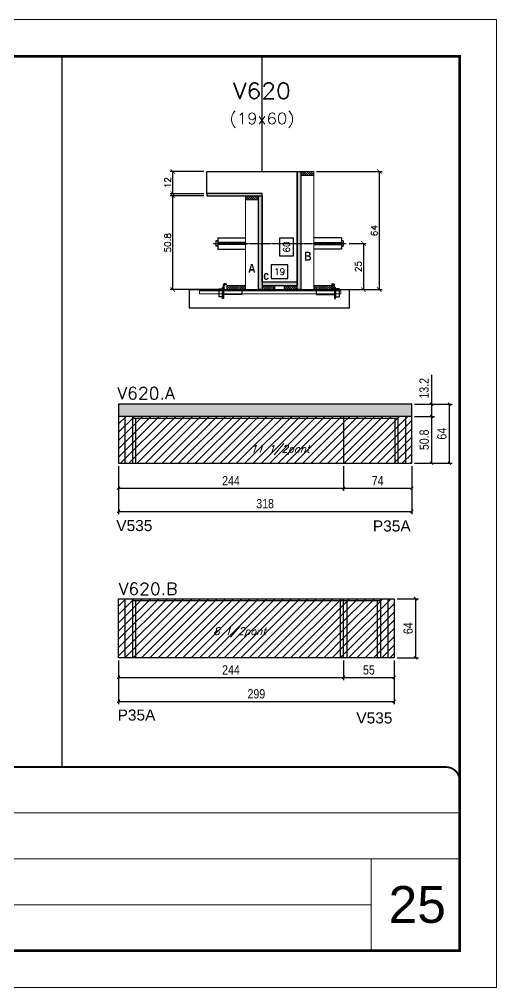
# Model space of a CAD drawing. Extents: x -20960 to -5926, y -2106 to 21915.
# Drawn here: x -11239 to -10722, y 13974 to 15024 of the extents above; entities that cross this region are included whole.
import ezdxf
from ezdxf.enums import TextEntityAlignment as Align

# ---------------------------------------------------------------- set-up
doc = ezdxf.new("R2010")
doc.units = 0
for name, pattern in [('CONTINUO', [0]), ('DASHED', [0.75, 0.5, -0.25]), ('HIDDEN', [0.375, 0.25, -0.125])]:
    doc.linetypes.add(name, pattern=pattern)
for name, color, linetype in [('5', 5, 'Continuous'), ('barrote', 251, 'Continuous'), ('COTA', 241, 'Continuous'), ('Cota Seção (2x)', 4, 'Continuous'), ('detalhes', 4, 'Continuous'), ('Painéis', 200, 'Continuous'), ('presilha', 1, 'Continuous'), ('Reaproveitamento', 251, 'Continuous'), ('SARR_2.2x7', 40, 'Continuous'), ('SARR_3.5x7', 81, 'Continuous'), ('TENSOR', 3, 'Continuous'), ('texto', 7, 'Continuous'), ('Texto de Titulo', 7, 'Continuous'), ('Texto Qtd Sarr', 242, 'Continuous')]:
    doc.layers.add(name, color=color, linetype=linetype)
for name, color, linetype, lineweight in [('CARIMBO', 255, 'Continuous', 9), ('CONCRETO', 251, 'Continuous', 25), ('Folhas', 255, 'Continuous', 9), ('Hachura', 251, 'Continuous', 9), ('Madeira', 126, 'Continuous', 18), ('SARRAFO DE PRESSAO', 251, 'DASHED', 9), ('SCO-___-LAJ', 2, 'Continuous', 0), ('Texto Seção', 7, 'Continuous', 15)]:
    doc.layers.add(name, color=color, linetype=linetype, lineweight=lineweight)
doc.styles.add('ARIAL', font='arial.ttf')
doc.styles.add('COTA TECNICA', font='techl___.ttf', dxfattribs={"height": 10})
doc.styles.add('REGUA-120', font='ROMANS.shx', dxfattribs={"height": 15})
doc.styles.add('Romans', font='romans.shx')
doc.styles.get("Standard").update_dxf_attribs({"font": 'arial.ttf'})
doc.styles.add('TECNICA', font='techb___.ttf', dxfattribs={"height": 10})
doc.dimstyles.new('Cota Seção (2x)', dxfattribs={"dimtxt": 7, "dimasz": 5, "dimexe": 3, "dimexo": 3, "dimgap": 2, "dimtad": 3, "dimdec": 1, "dimlfac": 0.5, "dimzin": 12, "dimdsep": 46, "dimtxsty": 'Romans', "dimblk": 'ARCHTICK', "dimcen": 0, "dimclrd": 4, "dimclre": 4, "dimclrt": 1, "dimadec": 1, "dimazin": 3, "dimtfac": 1, "dimtdec": 1, "dimtmove": 0, "dimatfit": 3, "dimldrblk": 'OBLIQUE', "dimfxl": 1, "dimtolj": 1, "dimtzin": 12, "dimarcsym": 0})
doc.dimstyles.new('Cota Seção interna', dxfattribs={"dimtxt": 7, "dimasz": 6, "dimexe": 0.18, "dimexo": 2, "dimgap": -4, "dimtad": 3, "dimdec": 1, "dimlfac": 0.5, "dimzin": 12, "dimdsep": 46, "dimtxsty": 'Romans', "dimblk": 'ARCHTICK', "dimcen": 0.09, "dimse1": 1, "dimse2": 1, "dimsd1": 1, "dimsd2": 1, "dimclrd": 180, "dimclre": 5, "dimclrt": 1, "dimadec": 0, "dimazin": 3, "dimtfac": 1, "dimtdec": 1, "dimtofl": 0, "dimtmove": 0, "dimatfit": 3, "dimldrblk": 'ARCHTICK', "dimfxl": 1, "dimtolj": 1, "dimtzin": 0, "dimarcsym": 0})
doc.dimstyles.new('PAINEL', dxfattribs={"dimtxt": 10, "dimasz": 3, "dimexe": 3, "dimexo": 3, "dimgap": 3, "dimtad": 1, "dimdec": 1, "dimzin": 12, "dimdsep": 46, "dimtxsty": 'COTA TECNICA', "dimblk1": 'OBLIQUE', "dimblk2": 'OBLIQUE', "dimsah": 1, "dimcen": 0.9, "dimclrd": 4, "dimclre": 4, "dimclrt": 240, "dimadec": 1, "dimazin": 3, "dimtfac": 1, "dimtdec": 1, "dimtmove": 0, "dimatfit": 3, "dimfxl": 1, "dimtolj": 1, "dimtzin": 12, "dimarcsym": 0})
pattern_1 = [(45, (-151557.2794, -10273.235), (-4.49012806, 4.49012806), [])]

# ---------------------------------------------------------------- blocks, each defined once
blk = doc.blocks.new('9999999999')
at = {"color": 30, "linetype": 'CONTINUO'}
for p, q in [((98564.6, 34379.6), (99584, 34379.6)), ((98564.6, 34329.8), (99488, 34329.8)), ((99584, 34329.8), (99488, 34329.8)), ((99488, 34329.8), (99488, 34230.2)), ((98564.6, 34280), (99488, 34280))]:
    blk.add_line(p, q, dxfattribs=at)
at = {"color": 30, "linetype": 'CONTINUO', "const_width": 2}
blk.add_lwpolyline([(99584, 34230.2), (99584, 34414.4, 0.414214), (99569, 34429.4), (98229, 34429.4, 0.414214), (98214, 34414.4), (98214, 34245.2, 0.414214), (98229, 34230.2), (99584, 34230.2)], format="xyb", dxfattribs=at)
at = {"layer": 'Folhas'}
blk.add_lwpolyline([(98139, 34190.2), (99624, 34190.2), (99624, 35240.2), (98139, 35240.2)], close=True, dxfattribs=at)
at = {"layer": 'Folhas', "color": 30, "const_width": 3}
blk.add_lwpolyline([(98214, 34230.2), (99584, 34230.2), (99584, 35200.2), (98214, 35200.2)], close=True, dxfattribs=at)
blk = doc.blocks.new('_Oblique')
at = {"color": 0, "linetype": 'ByBlock', "lineweight": -2}
blk.add_line((-0.5, -0.5), (0.5, 0.5), dxfattribs=at)
blk = doc.blocks.new('*D792')
at = {"layer": 'COTA', "color": 4, "linetype": 'ByBlock', "lineweight": -2, "transparency": 16777216}
for p, q in [((-11132, 14539.6), (-11132, 14487.4)), ((-10814, 14539.6), (-10814, 14487.4)), ((-11132, 14490.4), (-10814, 14490.4))]:
    blk.add_line(p, q, dxfattribs=at)
at = {"layer": 'Defpoints', "color": 0, "linetype": 'ByBlock', "transparency": 16777216}
for p in [(-11132, 14542.6), (-10814, 14542.6), (-10814, 14490.4)]:
    blk.add_point(p, dxfattribs=at)
at = {"layer": 'COTA', "color": 4, "linetype": 'ByBlock', "lineweight": -2, "transparency": 16777216, "xscale": 3, "yscale": 3, "zscale": 3, "rotation": 180}
blk.add_blockref('_Oblique', (-11132, 14490.4), dxfattribs=at)
at = {"layer": 'COTA', "color": 4, "linetype": 'ByBlock', "lineweight": -2, "transparency": 16777216, "xscale": 3, "yscale": 3, "zscale": 3}
blk.add_blockref('_Oblique', (-10814, 14490.4), dxfattribs=at)
at = {"layer": 'COTA', "color": 240, "linetype": 'ByBlock', "transparency": 16777216, "insert": (-10973, 14498.7), "char_height": 10, "attachment_point": 5, "style": 'COTA TECNICA'}
blk.add_mtext('\\A1;318', dxfattribs=at)
blk = doc.blocks.new('*D793')
at = {"layer": 'COTA', "color": 4, "linetype": 'ByBlock', "lineweight": -2, "transparency": 16777216}
for p, q in [((-11132, 14328.7), (-11132, 14281.4)), ((-10833, 14328.7), (-10833, 14281.4)), ((-11132, 14284.4), (-10833, 14284.4))]:
    blk.add_line(p, q, dxfattribs=at)
at = {"layer": 'Defpoints', "color": 0, "linetype": 'ByBlock', "transparency": 16777216}
for p in [(-11132, 14331.7), (-10833, 14331.7), (-10833, 14284.4)]:
    blk.add_point(p, dxfattribs=at)
at = {"layer": 'COTA', "color": 4, "linetype": 'ByBlock', "lineweight": -2, "transparency": 16777216, "xscale": 3, "yscale": 3, "zscale": 3, "rotation": 180}
blk.add_blockref('_Oblique', (-11132, 14284.4), dxfattribs=at)
at = {"layer": 'COTA', "color": 4, "linetype": 'ByBlock', "lineweight": -2, "transparency": 16777216, "xscale": 3, "yscale": 3, "zscale": 3}
blk.add_blockref('_Oblique', (-10833, 14284.4), dxfattribs=at)
at = {"layer": 'COTA', "color": 240, "linetype": 'ByBlock', "transparency": 16777216, "insert": (-10982.5, 14292.5), "char_height": 10, "attachment_point": 5, "style": 'COTA TECNICA'}
blk.add_mtext('\\A1;299', dxfattribs=at)
blk = doc.blocks.new('*D794')
at = {"layer": 'COTA', "color": 4, "linetype": 'ByBlock', "lineweight": -2, "transparency": 16777216}
for p, q in [((-10811, 14593.4), (-10789.4, 14593.4)), ((-10792.4, 14542.6), (-10792.4, 14593.4)), ((-10811, 14542.6), (-10789.4, 14542.6))]:
    blk.add_line(p, q, dxfattribs=at)
at = {"layer": 'Defpoints', "color": 0, "linetype": 'ByBlock', "transparency": 16777216}
for p in [(-10814, 14593.4), (-10792.4, 14593.4), (-10814, 14542.6)]:
    blk.add_point(p, dxfattribs=at)
at = {"layer": 'COTA', "color": 4, "linetype": 'ByBlock', "lineweight": -2, "transparency": 16777216, "xscale": 3, "yscale": 3, "zscale": 3}
for p, rotation in [((-10792.4, 14593.4), 90), ((-10792.4, 14542.6), 270)]:
    blk.add_blockref('_Oblique', p, dxfattribs=dict(at, rotation=rotation))
at = {"layer": 'COTA', "color": 240, "linetype": 'ByBlock', "transparency": 16777216, "insert": (-10800.5, 14568), "char_height": 10, "attachment_point": 5, "rotation": 90, "style": 'COTA TECNICA'}
blk.add_mtext('\\A1;50.8', dxfattribs=at)
blk = doc.blocks.new('*D795')
at = {"layer": 'COTA', "color": 4, "linetype": 'ByBlock', "lineweight": -2, "transparency": 16777216}
for p, q in [((-10792.4, 14606.6), (-10792.4, 14638.3)), ((-10811, 14606.6), (-10789.4, 14606.6)), ((-10792.4, 14593.4), (-10792.4, 14606.6)), ((-10811, 14593.4), (-10789.4, 14593.4))]:
    blk.add_line(p, q, dxfattribs=at)
at = {"layer": 'Defpoints', "color": 0, "linetype": 'ByBlock', "transparency": 16777216}
for p in [(-10814, 14606.6), (-10792.4, 14606.6), (-10814, 14593.4)]:
    blk.add_point(p, dxfattribs=at)
at = {"layer": 'COTA', "color": 4, "linetype": 'ByBlock', "lineweight": -2, "transparency": 16777216, "xscale": 3, "yscale": 3, "zscale": 3}
for p, rotation in [((-10792.4, 14606.6), 90), ((-10792.4, 14593.4), 270)]:
    blk.add_blockref('_Oblique', p, dxfattribs=dict(at, rotation=rotation))
at = {"layer": 'COTA', "color": 240, "linetype": 'ByBlock', "transparency": 16777216, "insert": (-10800.6, 14623.9), "char_height": 10, "attachment_point": 5, "rotation": 90, "style": 'COTA TECNICA'}
blk.add_mtext('\\A1;13.2', dxfattribs=at)
blk = doc.blocks.new('*D796')
at = {"layer": 'COTA', "color": 4, "linetype": 'ByBlock', "lineweight": -2, "transparency": 16777216}
for p, q in [((-10811, 14606.6), (-10770.1, 14606.6)), ((-10773.1, 14542.6), (-10773.1, 14606.6)), ((-10811, 14542.6), (-10770.1, 14542.6))]:
    blk.add_line(p, q, dxfattribs=at)
at = {"layer": 'Defpoints', "color": 0, "linetype": 'ByBlock', "transparency": 16777216}
for p in [(-10814, 14606.6), (-10773.1, 14606.6), (-10814, 14542.6)]:
    blk.add_point(p, dxfattribs=at)
at = {"layer": 'COTA', "color": 4, "linetype": 'ByBlock', "lineweight": -2, "transparency": 16777216, "xscale": 3, "yscale": 3, "zscale": 3}
for p, rotation in [((-10773.1, 14606.6), 90), ((-10773.1, 14542.6), 270)]:
    blk.add_blockref('_Oblique', p, dxfattribs=dict(at, rotation=rotation))
at = {"layer": 'COTA', "color": 240, "linetype": 'ByBlock', "transparency": 16777216, "insert": (-10781.3, 14574.6), "char_height": 10, "attachment_point": 5, "rotation": 90, "style": 'COTA TECNICA'}
blk.add_mtext('\\A1;64', dxfattribs=at)
blk = doc.blocks.new('*D797')
at = {"layer": 'COTA', "color": 4, "linetype": 'ByBlock', "lineweight": -2, "transparency": 16777216}
for p, q in [((-10830, 14395.7), (-10806.8, 14395.7)), ((-10809.8, 14395.7), (-10809.8, 14331.7)), ((-10830, 14331.7), (-10806.8, 14331.7))]:
    blk.add_line(p, q, dxfattribs=at)
at = {"layer": 'Defpoints', "color": 0, "linetype": 'ByBlock', "transparency": 16777216}
for p in [(-10833, 14395.7), (-10833, 14331.7), (-10809.8, 14331.7)]:
    blk.add_point(p, dxfattribs=at)
at = {"layer": 'COTA', "color": 4, "linetype": 'ByBlock', "lineweight": -2, "transparency": 16777216, "xscale": 3, "yscale": 3, "zscale": 3}
for p, rotation in [((-10809.8, 14395.7), 90), ((-10809.8, 14331.7), 270)]:
    blk.add_blockref('_Oblique', p, dxfattribs=dict(at, rotation=rotation))
at = {"layer": 'COTA', "color": 240, "linetype": 'ByBlock', "transparency": 16777216, "insert": (-10817.9, 14363.7), "char_height": 10, "attachment_point": 5, "rotation": 90, "style": 'COTA TECNICA'}
blk.add_mtext('\\A1;64', dxfattribs=at)
blk = doc.blocks.new('*D798')
at = {"layer": 'COTA', "color": 4, "linetype": 'ByBlock', "lineweight": -2, "transparency": 16777216}
for p, q in [((-11132, 14539.6), (-11132, 14512.6)), ((-10888, 14539.6), (-10888, 14512.6)), ((-11132, 14515.6), (-10888, 14515.6))]:
    blk.add_line(p, q, dxfattribs=at)
at = {"layer": 'Defpoints', "color": 0, "linetype": 'ByBlock', "transparency": 16777216}
for p in [(-11132, 14542.6), (-10888, 14542.6), (-10888, 14515.6)]:
    blk.add_point(p, dxfattribs=at)
at = {"layer": 'COTA', "color": 4, "linetype": 'ByBlock', "lineweight": -2, "transparency": 16777216, "xscale": 3, "yscale": 3, "zscale": 3, "rotation": 180}
blk.add_blockref('_Oblique', (-11132, 14515.6), dxfattribs=at)
at = {"layer": 'COTA', "color": 4, "linetype": 'ByBlock', "lineweight": -2, "transparency": 16777216, "xscale": 3, "yscale": 3, "zscale": 3}
blk.add_blockref('_Oblique', (-10888, 14515.6), dxfattribs=at)
at = {"layer": 'COTA', "color": 240, "linetype": 'ByBlock', "transparency": 16777216, "insert": (-11010, 14523.7), "char_height": 10, "attachment_point": 5, "style": 'COTA TECNICA'}
blk.add_mtext('\\A1;244', dxfattribs=at)
blk = doc.blocks.new('*D799')
at = {"layer": 'COTA', "color": 4, "linetype": 'ByBlock', "lineweight": -2, "transparency": 16777216}
for p, q in [((-10888, 14539.6), (-10888, 14512.6)), ((-10814, 14539.6), (-10814, 14512.6)), ((-10888, 14515.6), (-10814, 14515.6))]:
    blk.add_line(p, q, dxfattribs=at)
at = {"layer": 'Defpoints', "color": 0, "linetype": 'ByBlock', "transparency": 16777216}
for p in [(-10888, 14542.6), (-10814, 14542.6), (-10814, 14515.6)]:
    blk.add_point(p, dxfattribs=at)
at = {"layer": 'COTA', "color": 4, "linetype": 'ByBlock', "lineweight": -2, "transparency": 16777216, "xscale": 3, "yscale": 3, "zscale": 3, "rotation": 180}
blk.add_blockref('_Oblique', (-10888, 14515.6), dxfattribs=at)
at = {"layer": 'COTA', "color": 4, "linetype": 'ByBlock', "lineweight": -2, "transparency": 16777216, "xscale": 3, "yscale": 3, "zscale": 3}
blk.add_blockref('_Oblique', (-10814, 14515.6), dxfattribs=at)
at = {"layer": 'COTA', "color": 240, "linetype": 'ByBlock', "transparency": 16777216, "insert": (-10851, 14523.7), "char_height": 10, "attachment_point": 5, "style": 'COTA TECNICA'}
blk.add_mtext('\\A1;74', dxfattribs=at)
blk = doc.blocks.new('*D800')
at = {"layer": 'COTA', "color": 4, "linetype": 'ByBlock', "lineweight": -2, "transparency": 16777216}
for p, q in [((-11132, 14328.7), (-11132, 14307.4)), ((-10888, 14328.7), (-10888, 14307.4)), ((-11132, 14310.4), (-10888, 14310.4))]:
    blk.add_line(p, q, dxfattribs=at)
at = {"layer": 'Defpoints', "color": 0, "linetype": 'ByBlock', "transparency": 16777216}
for p in [(-11132, 14331.7), (-10888, 14331.7), (-10888, 14310.4)]:
    blk.add_point(p, dxfattribs=at)
at = {"layer": 'COTA', "color": 4, "linetype": 'ByBlock', "lineweight": -2, "transparency": 16777216, "xscale": 3, "yscale": 3, "zscale": 3, "rotation": 180}
blk.add_blockref('_Oblique', (-11132, 14310.4), dxfattribs=at)
at = {"layer": 'COTA', "color": 4, "linetype": 'ByBlock', "lineweight": -2, "transparency": 16777216, "xscale": 3, "yscale": 3, "zscale": 3}
blk.add_blockref('_Oblique', (-10888, 14310.4), dxfattribs=at)
at = {"layer": 'COTA', "color": 240, "linetype": 'ByBlock', "transparency": 16777216, "insert": (-11010, 14318.5), "char_height": 10, "attachment_point": 5, "style": 'COTA TECNICA'}
blk.add_mtext('\\A1;244', dxfattribs=at)
blk = doc.blocks.new('*D801')
at = {"layer": 'COTA', "color": 4, "linetype": 'ByBlock', "lineweight": -2, "transparency": 16777216}
for p, q in [((-10888, 14328.7), (-10888, 14307.4)), ((-10833, 14328.7), (-10833, 14307.4)), ((-10888, 14310.4), (-10833, 14310.4))]:
    blk.add_line(p, q, dxfattribs=at)
at = {"layer": 'Defpoints', "color": 0, "linetype": 'ByBlock', "transparency": 16777216}
for p in [(-10888, 14331.7), (-10833, 14331.7), (-10833, 14310.4)]:
    blk.add_point(p, dxfattribs=at)
at = {"layer": 'COTA', "color": 4, "linetype": 'ByBlock', "lineweight": -2, "transparency": 16777216, "xscale": 3, "yscale": 3, "zscale": 3, "rotation": 180}
blk.add_blockref('_Oblique', (-10888, 14310.4), dxfattribs=at)
at = {"layer": 'COTA', "color": 4, "linetype": 'ByBlock', "lineweight": -2, "transparency": 16777216, "xscale": 3, "yscale": 3, "zscale": 3}
blk.add_blockref('_Oblique', (-10833, 14310.4), dxfattribs=at)
at = {"layer": 'COTA', "color": 240, "linetype": 'ByBlock', "transparency": 16777216, "insert": (-10860.5, 14318.5), "char_height": 10, "attachment_point": 5, "style": 'COTA TECNICA'}
blk.add_mtext('\\A1;55', dxfattribs=at)
blk = doc.blocks.new('titulo1')
at = {"layer": 'Defpoints', "color": 252, "linetype": 'HIDDEN', "ltscale": 2}
blk.add_line((0, 0), (0, 125), dxfattribs=at)
at = {"layer": 'Defpoints', "style": 'Romans', "oblique": 15}
blk.add_attdef('FOLHA', text='', height=10, dxfattribs=at).set_placement((0, 15.6), align=Align.MIDDLE_CENTER)
at = {"layer": 'Texto Qtd Sarr', "color": 3, "style": 'Romans', "oblique": 15}
for tag, height, p in [('TITULO', 17, (0, 71.4)), ('SEÇÃO', 12, (0, 41.5))]:
    blk.add_attdef(tag, text='', height=height, dxfattribs=at).set_placement(p, align=Align.MIDDLE_CENTER)
blk = doc.blocks.new('_ArchTick')
at = {"color": 0, "linetype": 'ByBlock', "const_width": 0.15}
blk.add_lwpolyline([(-0.5, -0.5), (0.5, 0.5)], dxfattribs=at)
blk = doc.blocks.new('*D768')
at = {"layer": 'COTA', "color": 4, "lineweight": -2, "transparency": 16777216}
for p, q in [((-11039.3, 14832.5), (-11076.1, 14832.5)), ((-11073.1, 14730.9), (-11073.1, 14832.5)), ((-11021.7, 14730.9), (-11076.1, 14730.9))]:
    blk.add_line(p, q, dxfattribs=at)
at = {"layer": 'Defpoints', "color": 0, "transparency": 16777216}
for p in [(-11073.1, 14832.5), (-11036.3, 14832.5), (-11018.7, 14730.9)]:
    blk.add_point(p, dxfattribs=at)
at = {"layer": 'COTA', "color": 4, "lineweight": -2, "transparency": 16777216, "xscale": 5, "yscale": 5, "zscale": 5}
for p, rotation in [((-11073.1, 14832.5), 90), ((-11073.1, 14730.9), 270)]:
    blk.add_blockref('_ArchTick', p, dxfattribs=dict(at, rotation=rotation))
at = {"layer": 'COTA', "color": 1, "transparency": 16777216, "insert": (-11078.6, 14781.7), "char_height": 7, "attachment_point": 5, "rotation": 90, "style": 'Romans'}
blk.add_mtext('\\A1;50.8', dxfattribs=at)
blk = doc.blocks.new('*D769')
at = {"layer": 'COTA', "color": 4, "lineweight": -2, "transparency": 16777216}
for p, q in [((-11039.3, 14858.9), (-11076.1, 14858.9)), ((-11073.1, 14834.9), (-11073.1, 14858.9)), ((-11039.3, 14834.9), (-11076.1, 14834.9))]:
    blk.add_line(p, q, dxfattribs=at)
at = {"layer": 'Defpoints', "color": 0, "transparency": 16777216}
for p in [(-11073.1, 14858.9), (-11036.3, 14858.9), (-11036.3, 14834.9)]:
    blk.add_point(p, dxfattribs=at)
at = {"layer": 'COTA', "color": 4, "lineweight": -2, "transparency": 16777216, "xscale": 5, "yscale": 5, "zscale": 5}
for p, rotation in [((-11073.1, 14858.9), 90), ((-11073.1, 14834.9), 270)]:
    blk.add_blockref('_ArchTick', p, dxfattribs=dict(at, rotation=rotation))
at = {"layer": 'COTA', "color": 1, "transparency": 16777216, "insert": (-11078.6, 14846.9), "char_height": 7, "attachment_point": 5, "rotation": 90, "style": 'Romans'}
blk.add_mtext('\\A1;12', dxfattribs=at)
blk = doc.blocks.new('*D770')
at = {"layer": 'Cota Seção (2x)', "color": 180, "lineweight": -2, "transparency": 16777216}
for p, q in [((-10942.3, 14786.6), (-10957.3, 14786.6)), ((-10957.3, 14786.6), (-10957.3, 14767.6)), ((-10942.3, 14767.6), (-10942.3, 14786.6)), ((-10957.3, 14767.6), (-10942.3, 14767.6))]:
    blk.add_line(p, q, dxfattribs=at)
at = {"layer": 'Defpoints', "color": 0, "transparency": 16777216}
for p in [(-10976.3, 14858.9), (-10938.3, 14858.9), (-10976.3, 14738.9)]:
    blk.add_point(p, dxfattribs=at)
at = {"layer": 'Cota Seção (2x)', "color": 1, "transparency": 16777216, "insert": (-10949.8, 14777.1), "char_height": 7, "attachment_point": 5, "rotation": 90, "style": 'Romans'}
blk.add_mtext('\\A1;60', dxfattribs=at)
blk = doc.blocks.new('PRESILHA METÁLICA 1')
at = {"layer": 'presilha'}
for p, q in [((7.5, 10.6), (7.5, 19.9)), ((12, 21), (8.6, 21)), ((9, 11.6), (9, 18.9)), ((12, 19.5), (9.6, 19.5)), ((12, 21), (12, 19.5)), ((0, 13), (6, 13)), ((0, 13), (0, 0)), ((6, 0), (0, 0)), ((6, 15.5), (7.5, 15.5)), ((6, -2.5), (6, 15.5)), ((6, 13), (6, 0)), ((7.5, 15.5), (7.5, -2.5)), ((37.5, 4.1), (7.5, 4.1)), ((37.5, 11), (9.6, 11)), ((37.5, 11), (37.5, 4.1)), ((7.5, -2.5), (6, -2.5))]:
    blk.add_line(p, q, dxfattribs=at)
for centre, radius, start, end in [((8.6, 19.9), 1.14, 90, 180), ((9.6, 18.9), 0.57, 90, 180), ((9.6, 11.6), 0.57, 180, 270)]:
    blk.add_arc(centre, radius, start, end, dxfattribs=at)
blk = doc.blocks.new('*D771')
at = {"layer": 'Cota Seção (2x)', "color": 180, "lineweight": -2, "transparency": 16777216}
for p, q in [((-10948.3, 14757.9), (-10966.3, 14757.9)), ((-10966.3, 14757.9), (-10966.3, 14742.9)), ((-10948.3, 14742.9), (-10948.3, 14757.9)), ((-10966.3, 14742.9), (-10948.3, 14742.9))]:
    blk.add_line(p, q, dxfattribs=at)
at = {"layer": 'Defpoints', "color": 0, "transparency": 16777216}
for p in [(-10976.3, 14738.9), (-10976.3, 14730.9), (-10938.4, 14730.9)]:
    blk.add_point(p, dxfattribs=at)
at = {"layer": 'Cota Seção (2x)', "color": 1, "transparency": 16777216, "insert": (-10957.3, 14750.4), "char_height": 7, "attachment_point": 5, "style": 'Romans'}
blk.add_mtext('\\A1;19', dxfattribs=at)
blk = doc.blocks.new('*D772')
at = {"layer": 'COTA', "color": 4, "lineweight": -2, "transparency": 16777216}
for p, q in [((-10917.3, 14858.9), (-10846.2, 14858.9)), ((-10849.2, 14858.9), (-10849.2, 14730.9)), ((-10917.3, 14730.9), (-10846.2, 14730.9))]:
    blk.add_line(p, q, dxfattribs=at)
at = {"layer": 'Defpoints', "color": 0, "transparency": 16777216}
for p in [(-10920.3, 14858.9), (-10920.3, 14730.9), (-10849.2, 14730.9)]:
    blk.add_point(p, dxfattribs=at)
at = {"layer": 'COTA', "color": 4, "lineweight": -2, "transparency": 16777216, "xscale": 5, "yscale": 5, "zscale": 5}
for p, rotation in [((-10849.2, 14858.9), 90), ((-10849.2, 14730.9), 270)]:
    blk.add_blockref('_ArchTick', p, dxfattribs=dict(at, rotation=rotation))
at = {"layer": 'COTA', "color": 1, "transparency": 16777216, "insert": (-10854.7, 14794.9), "char_height": 7, "attachment_point": 5, "rotation": 90, "style": 'Romans'}
blk.add_mtext('\\A1;64', dxfattribs=at)
blk = doc.blocks.new('*D802')
at = {"layer": 'COTA', "color": 4, "lineweight": -2, "transparency": 16777216}
for p, q in [((-10882, 14780.9), (-10863.5, 14780.9)), ((-10866.5, 14780.9), (-10866.5, 14730.9)), ((-10882, 14730.9), (-10863.5, 14730.9))]:
    blk.add_line(p, q, dxfattribs=at)
at = {"layer": 'Defpoints', "color": 0, "transparency": 16777216}
for p in [(-10885, 14780.9), (-10885, 14730.9), (-10866.5, 14730.9)]:
    blk.add_point(p, dxfattribs=at)
at = {"layer": 'COTA', "color": 4, "lineweight": -2, "transparency": 16777216, "xscale": 5, "yscale": 5, "zscale": 5}
for p, rotation in [((-10866.5, 14780.9), 90), ((-10866.5, 14730.9), 270)]:
    blk.add_blockref('_ArchTick', p, dxfattribs=dict(at, rotation=rotation))
at = {"layer": 'COTA', "color": 1, "transparency": 16777216, "insert": (-10872, 14755.9), "char_height": 7, "attachment_point": 5, "rotation": 90, "style": 'Romans'}
blk.add_mtext('\\A1;25', dxfattribs=at)

msp = doc.modelspace()

# ---------------------------------------------------------------- hatches: boundary and pattern name
at = {"layer": 'COTA', "linetype": 'ByBlock'}
h = msp.add_hatch(dxfattribs=at)
h.set_pattern_fill('AR-CONC', color=256, scale=0.03)
h.set_pattern_definition([(50, (-149985.7794, -17164.6856), (5.46554007, -0.47817257), [0.5715, -6.2865]), (355, (-149985.7794, -17164.6856), (-1.05730264, 5.73170536), [0.4572, -5.02921753]), (100.4514447, (-149985.324, -17164.7255), (4.40823741, 5.25353256), [0.48570026, -5.34270734]), (46.1842, (-149985.7794, -17163.1616), (8.13237123, -1.26126984), [0.85725, -9.42975]), (96.6355576, (-149985.102, -17163.267), (7.122124, 7.42278374), [0.7285507, -8.01406824]), (351.184151, (-149985.7794, -17163.162), (7.122124, 7.42278374), [0.685799, -7.54379196]), (21, (-149985.0174, -17163.5426), (4.54843174, -3.06795595), [0.5715, -6.2865]), (326, (-149985.0174, -17163.5426), (1.85406085, 5.52563898), [0.4572, -5.0292]), (71.451445, (-149984.6384, -17163.7983), (6.40249258, 2.45768307), [0.48570026, -5.34269813]), (37.5, (-149985.7794, -17164.6856), (0.092658098, 2.536651166), [0, -4.96824, 0, -5.1054, 0, -5.04825]), (7.5, (-149985.7794, -17164.6856), (2.004589875, 3.005417245), [0, -2.91084, 0, -4.85394, 0, -1.92405]), (327.5, (-149987.4787, -17164.6856), (4.067717855, -0.17186232), [0, -1.905, 0, -5.9436, 0, -7.8867]), (317.5, (-149988.2407, -17164.6856), (4.44387544, 0.76279473), [0, -2.4765, 0, -3.94716, 0, -5.6007])])
h.paths.add_polyline_path([(-10813.96, 14593.38), (-10813.96, 14606.58), (-11131.96, 14606.58), (-11131.96, 14593.38)])
at = {"layer": 'Hachura'}
h = msp.add_hatch(color=256, dxfattribs=at)
h.dxf.hatch_style = 1
h.paths.add_polyline_path([(-10938.35, 14858.94), (-10934.35, 14858.94), (-10934.35, 14730.94), (-10938.35, 14730.94)])
h = msp.add_hatch(dxfattribs=at)
h.set_pattern_fill('ANSI31', color=256, scale=0.5, angle=270, style=0)
h.set_pattern_definition([(315, (11873.4716, 6551.2966), (1.12253202, 1.12253202), [])])
h.paths.add_polyline_path([(-10920.35, 14854.54), (-10920.35, 14858.94), (-10934.35, 14858.94), (-10934.35, 14854.54)])
h = msp.add_hatch(color=256, dxfattribs=at)
h.dxf.hatch_style = 1
h.paths.add_polyline_path([(-10976.35, 14832.54), (-10976.35, 14834.94), (-11036.35, 14834.94), (-11036.35, 14832.54)])
h = msp.add_hatch(dxfattribs=at)
h.set_pattern_fill('ANSI31', color=256, scale=0.5, angle=270, style=0)
h.set_pattern_definition([(315, (11933.4716, 6524.8966), (1.12253202, 1.12253202), [])])
h.paths.add_polyline_path([(-10980.35, 14828.14), (-10980.35, 14832.54), (-10994.35, 14832.54), (-10994.35, 14828.14)])
h = msp.add_hatch(color=256, dxfattribs=at)
h.dxf.hatch_style = 1
h.paths.add_polyline_path([(-10980.35, 14832.54), (-10976.35, 14832.54), (-10976.35, 14730.94), (-10980.35, 14730.94)])
h = msp.add_hatch(dxfattribs=at)
h.set_pattern_fill('ANSI31', color=256, scale=0.5, angle=270, style=0)
h.set_pattern_definition([(315, (11933.4716, 6501.2966), (1.12253202, 1.12253202), [])])
h.paths.add_polyline_path([(-11014.35, 14730.94), (-11014.35, 14735.34), (-10994.35, 14735.34), (-10994.35, 14730.94)])
h = msp.add_hatch(color=256, dxfattribs=at)
h.dxf.hatch_style = 1
h.paths.add_polyline_path([(-10938.35, 14735.34), (-10938.35, 14738.94), (-10976.35, 14738.94), (-10976.35, 14735.34)])
h = msp.add_hatch(dxfattribs=at)
h.set_pattern_fill('ANSI31', color=256, scale=0.5, angle=270, style=0)
h.set_pattern_definition([(315, (11942.2716, 6501.2966), (1.12253202, 1.12253202), [])])
h.paths.add_polyline_path([(-10976.35, 14730.94), (-10976.35, 14735.34), (-10962.35, 14735.34), (-10962.35, 14730.94)])
h = msp.add_hatch(dxfattribs=at)
h.set_pattern_fill('ANSI31', color=256, scale=0.5, angle=270, style=0)
h.set_pattern_definition([(315, (11942.2737, 6501.2966), (1.12253202, 1.12253202), [])])
h.paths.add_polyline_path([(-10938.35, 14730.94), (-10938.35, 14735.34), (-10952.35, 14735.34), (-10952.35, 14730.94)])
h = msp.add_hatch(dxfattribs=at)
h.set_pattern_fill('ANSI31', color=256, scale=0.5, angle=270, style=0)
h.set_pattern_definition([(315, (11839.4716, 6501.2966), (1.12253202, 1.12253202), [])])
h.paths.add_polyline_path([(-10920.35, 14730.94), (-10920.35, 14735.34), (-10900.35, 14735.34), (-10900.35, 14730.94)])
at = {"layer": 'Reaproveitamento', "linetype": 'ByBlock'}
h = msp.add_hatch(dxfattribs=at)
h.set_pattern_fill('ANSI31', color=256, scale=2)
h.set_pattern_definition(pattern_1)
h.paths.add_polyline_path([(-11131.96, 14593.38), (-11131.96, 14542.58), (-10887.96, 14542.58), (-10887.96, 14593.38)])
h.paths.add_polyline_path([(-10997.08, 14548.99), (-10922.98, 14548.99), (-10917.48, 14564.96), (-10991.58, 14564.96)], flags=24)
h = msp.add_hatch(dxfattribs=at)
h.set_pattern_fill('ANSI31', color=256, scale=2)
h.set_pattern_definition(pattern_1)
h.paths.add_polyline_path([(-10887.96, 14593.38), (-10887.96, 14542.58), (-10813.96, 14542.58), (-10813.96, 14593.38)])
h = msp.add_hatch(dxfattribs=at)
h.set_pattern_fill('ANSI31', color=256, scale=2)
h.set_pattern_definition(pattern_1)
h.paths.add_polyline_path([(-10887.96, 14331.71), (-10887.96, 14395.71), (-11131.96, 14395.71), (-11131.96, 14331.71)])
h.paths.add_polyline_path([(-11037.07, 14351.19), (-10969.45, 14351.19), (-10963.95, 14367.16), (-11031.57, 14367.16)], flags=24)
h = msp.add_hatch(dxfattribs=at)
h.set_pattern_fill('ANSI31', color=256, scale=2)
h.set_pattern_definition(pattern_1)
h.paths.add_polyline_path([(-10887.96, 14331.71), (-10832.96, 14331.71), (-10832.96, 14395.71), (-10887.96, 14395.71)])

# ---------------------------------------------------------------- linework, layer by layer
at = {"ltscale": 3}
for p, q in [((-11024.35, 14786.91), (-11024.35, 14774.91)), ((-11024.35, 14786.91), (-10994.35, 14786.91)), ((-10890.35, 14786.91), (-10920.35, 14786.91)), ((-10890.35, 14786.91), (-10890.35, 14774.91)), ((-11026.35, 14783.91), (-11026.35, 14777.91)), ((-11024.35, 14783.91), (-11026.35, 14783.91)), ((-11024.35, 14777.91), (-11026.35, 14777.91)), ((-10994.35, 14781.91), (-11024.35, 14781.91)), ((-10994.35, 14779.91), (-11024.35, 14779.91)), ((-11024.35, 14774.91), (-10994.35, 14774.91)), ((-10920.35, 14781.91), (-10890.35, 14781.91)), ((-10920.35, 14779.91), (-10890.35, 14779.91)), ((-10890.35, 14774.91), (-10920.35, 14774.91)), ((-10888.35, 14783.91), (-10890.35, 14783.91)), ((-10890.35, 14777.91), (-10888.35, 14777.91)), ((-10888.35, 14783.91), (-10888.35, 14777.91))]:
    msp.add_line(p, q, dxfattribs=at)
at = {"layer": 'barrote'}
msp.add_lwpolyline([(-10881.98, 14710.94), (-11054.95, 14710.94), (-11054.95, 14730.94), (-10881.98, 14730.94)], close=True, dxfattribs=at)
at = {"layer": 'CONCRETO'}
msp.add_lwpolyline([(-10976.35, 14834.94), (-11036.35, 14834.94), (-11036.35, 14858.94), (-10938.35, 14858.94), (-10938.35, 14735.34), (-10938.35, 14735.34), (-10938.35, 14738.94), (-10976.35, 14738.94)], close=True, dxfattribs=at)
at = {"layer": 'COTA', "linetype": 'ByBlock'}
for p, q in [((-11193.57, 14983.94), (-11193.57, 14213.18)), ((-10813.96, 14606.58), (-11131.96, 14606.58)), ((-11131.96, 14606.58), (-11131.96, 14593.38)), ((-10813.96, 14593.38), (-10813.96, 14606.58))]:
    msp.add_line(p, q, dxfattribs=at)
at = {"layer": 'Madeira'}
for points in [[(-10920.35, 14854.54), (-10920.35, 14858.94), (-10934.35, 14858.94), (-10934.35, 14854.54)], [(-10920.35, 14858.94), (-10934.35, 14858.94), (-10934.35, 14730.94), (-10920.35, 14730.94)], [(-10980.35, 14828.14), (-10980.35, 14832.54), (-10994.35, 14832.54), (-10994.35, 14828.14)], [(-10980.35, 14832.54), (-10994.35, 14832.54), (-10994.35, 14730.94), (-10980.35, 14730.94)], [(-11014.35, 14730.94), (-11014.35, 14735.34), (-10994.35, 14735.34), (-10994.35, 14730.94)], [(-10976.35, 14730.94), (-10976.35, 14735.34), (-10962.35, 14735.34), (-10962.35, 14730.94)], [(-10938.35, 14730.94), (-10938.35, 14735.34), (-10952.35, 14735.34), (-10952.35, 14730.94)], [(-10920.35, 14730.94), (-10920.35, 14735.34), (-10900.35, 14735.34), (-10900.35, 14730.94)]]:
    msp.add_lwpolyline(points, close=True, dxfattribs=at)
at = {"layer": 'Painéis', "linetype": 'ByBlock'}
for p, q in [((-11131.96, 14593.38), (-11131.96, 14542.58)), ((-10813.96, 14593.38), (-11131.96, 14593.38)), ((-10887.96, 14593.38), (-10887.96, 14542.58)), ((-10813.96, 14542.58), (-10813.96, 14593.38)), ((-11131.96, 14542.58), (-10813.96, 14542.58)), ((-11131.96, 14331.71), (-11131.96, 14395.71)), ((-11131.96, 14395.71), (-10832.96, 14395.71)), ((-10887.96, 14331.71), (-10887.96, 14395.71)), ((-10832.96, 14395.71), (-10832.96, 14331.71)), ((-10832.96, 14331.71), (-11131.96, 14331.71))]:
    msp.add_line(p, q, dxfattribs=at)
at = {"layer": 'Painéis'}
for points in [[(-10938.35, 14858.94), (-10934.35, 14858.94), (-10934.35, 14730.94), (-10938.35, 14730.94)], [(-10976.35, 14832.54), (-10976.35, 14834.94), (-11036.35, 14834.94), (-11036.35, 14832.54)], [(-10980.35, 14832.54), (-10976.35, 14832.54), (-10976.35, 14730.94), (-10980.35, 14730.94)], [(-10938.35, 14735.34), (-10938.35, 14738.94), (-10976.35, 14738.94), (-10976.35, 14735.34)]]:
    msp.add_lwpolyline(points, close=True, dxfattribs=at)
at = {"layer": 'SARR_2.2x7', "linetype": 'Continuous'}
for p, q in [((-11124.96, 14593.38), (-11124.96, 14542.58)), ((-10828.96, 14591.18), (-11116.96, 14591.18)), ((-10820.96, 14593.38), (-10820.96, 14542.58)), ((-11124.96, 14395.71), (-11124.96, 14331.71)), ((-10839.96, 14395.71), (-10839.96, 14331.71)), ((-10847.96, 14393.51), (-11116.96, 14393.51))]:
    msp.add_line(p, q, dxfattribs=at)
at = {"layer": 'SARR_3.5x7'}
for p, q in [((-11116.96, 14593.38), (-11116.96, 14542.58)), ((-11113.46, 14591.18), (-11113.46, 14542.58)), ((-10832.46, 14591.18), (-10832.46, 14542.58)), ((-10828.96, 14593.38), (-10828.96, 14542.58)), ((-11116.96, 14395.71), (-11116.96, 14331.71)), ((-10847.96, 14395.71), (-10847.96, 14331.71)), ((-11113.46, 14393.51), (-11113.46, 14331.71)), ((-10891.46, 14393.51), (-10891.46, 14331.71)), ((-10884.46, 14393.51), (-10884.46, 14331.71)), ((-10851.46, 14393.51), (-10851.46, 14331.71))]:
    msp.add_line(p, q, dxfattribs=at)
at = {"layer": 'SCO-___-LAJ', "color": 1}
msp.add_lwpolyline([(-10890.99, 14729.61), (-11044.29, 14729.61), (-11044.29, 14726.41), (-10890.99, 14726.41)], close=True, dxfattribs=at)
at = {"layer": 'TENSOR', "linetype": 'HIDDEN', "ltscale": 0.5}
msp.add_line((-11029.35, 14780.91), (-10885.05, 14780.91), dxfattribs=at)

# ---------------------------------------------------------------- block references
at = {"layer": 'presilha', "yscale": 0.6666666666666666, "zscale": 0.6666666666666666}
for p, xscale in [((-11023.22, 14722.97), 0.6666666666666666), ((-10892.77, 14722.97), -0.6666666666666666)]:
    msp.add_blockref('PRESILHA METÁLICA 1', p, dxfattribs=dict(at, xscale=xscale))
at = {"layer": 'SARRAFO DE PRESSAO', "color": 6, "linetype": 'ByBlock'}
msp.add_blockref('9999999999', (-110345.98, -20216.26), dxfattribs=at)
at = {"layer": 'Texto Seção'}
ref = msp.add_blockref('titulo1', (-10976.35, 14858.94), dxfattribs=at)
ref.add_attrib('TITULO', 'V620', dxfattribs={"layer": 'Texto de Titulo', "color": 7, "height": 17, "style": 'Romans', "width": 1.1}).set_placement((-10976.35, 14946.44), align=Align.MIDDLE_CENTER)
ref.add_attrib('SEÇÃO', '(19x60)', dxfattribs={"layer": 'Texto de Titulo', "color": 7, "height": 12, "style": 'Romans', "width": 1.1}).set_placement((-10976.35, 14916.44), align=Align.MIDDLE_CENTER)

# ---------------------------------------------------------------- texts
at = {"layer": '5', "linetype": 'Continuous'}
for s, p in [('V535', (-11134.38, 14469.04)), ('P35A', (-10856.17, 14468.58)), ('P35A', (-11132.95, 14263.55)), ('V535', (-10874.12, 14260.41))]:
    msp.add_text(s, height=12, rotation=0.00004, dxfattribs=at).set_placement(p)
at = {"layer": 'CARIMBO', "style": 'ARIAL'}
msp.add_text('25', height=40, dxfattribs=at).set_placement((-10839.14, 14044.08))
at = {"layer": 'detalhes', "style": 'TECNICA'}
for s, p in [('B', (-10930.52, 14762.32)), ('A', (-10991.35, 14749.13)), ('c', (-10974.97, 14741.43))]:
    msp.add_text(s, height=9.6, dxfattribs=at).set_placement(p)
at = {"layer": 'texto', "color": 2, "char_height": 8, "attachment_point": 5, "style": 'Romans'}
for s, insert in [('{\\Q19;\\C256;11 1/2pont}', (-10956.78, 14556.98)), ('{\\Q19;\\C256;8 1/2pont}', (-11000.7, 14359.18))]:
    msp.add_mtext(s, dxfattribs=dict(at, insert=insert))
at = {"layer": 'Texto Seção', "style": 'REGUA-120', "width": 1.05}
for s, p in [('V620.A', (-11133.11, 14611.94)), ('V620.B', (-11131.85, 14399.87))]:
    msp.add_text(s, height=13, dxfattribs=at).set_placement(p)

# ---------------------------------------------------------------- dimensions: what is measured, and where the dimension line sits
at = {"layer": 'COTA'}
for base, p1, p2, picture, middle in [((-11073.07, 14858.94), (-11036.35, 14834.94), (-11036.35, 14858.94), '*D769', (-11078.57, 14846.94)), ((-10849.16, 14730.94), (-10920.35, 14858.94), (-10920.35, 14730.94), '*D772', (-10854.66, 14794.94)), ((-11073.07, 14832.54), (-11018.75, 14730.94), (-11036.35, 14832.54), '*D768', (-11078.57, 14781.74)), ((-10866.49, 14730.94), (-10885.05, 14780.91), (-10885.05, 14730.94), '*D802', (-10871.99, 14755.93))]:
    dim = msp.add_linear_dim(base=base, p1=p1, p2=p2, angle=90, dimstyle='Cota Seção (2x)', dxfattribs=at)
    dim.commit()
    dim.dimension.update_dxf_attribs({"geometry": picture, "text_midpoint": middle})
at = {"layer": 'COTA', "linetype": 'ByBlock'}
for base, p1, p2, picture, middle in [((-10792.36, 14606.58), (-10813.96, 14593.38), (-10813.96, 14606.58), '*D795', (-10792.36, 14623.95)), ((-10773.15, 14606.58), (-10813.96, 14542.58), (-10813.96, 14606.58), '*D796', (-10773.15, 14574.58)), ((-10792.36, 14593.38), (-10813.96, 14542.58), (-10813.96, 14593.38), '*D794', (-10792.36, 14567.98))]:
    dim = msp.add_linear_dim(base=base, p1=p1, p2=p2, angle=90, dimstyle='PAINEL', dxfattribs=at)
    dim.commit()
    dim.dimension.update_dxf_attribs({"geometry": picture, "text_midpoint": middle, "dimtype": 160})
for base, p1, p2, picture, middle in [((-10813.96, 14490.45), (-11131.96, 14542.58), (-10813.96, 14542.58), '*D792', (-10972.96, 14498.69)), ((-10887.96, 14515.59), (-11131.96, 14542.58), (-10887.96, 14542.58), '*D798', (-11009.96, 14523.66)), ((-10813.96, 14515.59), (-10887.96, 14542.58), (-10813.96, 14542.58), '*D799', (-10850.96, 14523.66)), ((-10832.96, 14284.37), (-11131.96, 14331.71), (-10832.96, 14331.71), '*D793', (-10982.46, 14292.46)), ((-10887.96, 14310.43), (-11131.96, 14331.71), (-10887.96, 14331.71), '*D800', (-11009.96, 14318.5)), ((-10832.96, 14310.43), (-10887.96, 14331.71), (-10832.96, 14331.71), '*D801', (-10860.46, 14318.54))]:
    dim = msp.add_linear_dim(base=base, p1=p1, p2=p2, dimstyle='PAINEL', dxfattribs=at)
    dim.commit()
    dim.dimension.update_dxf_attribs({"geometry": picture, "text_midpoint": middle})
dim = msp.add_linear_dim(base=(-10809.77, 14331.71), p1=(-10832.96, 14395.71), p2=(-10832.96, 14331.71), angle=90, dimstyle='PAINEL', dxfattribs=at)
dim.commit()
dim.dimension.update_dxf_attribs({"geometry": '*D797', "text_midpoint": (-10817.87, 14363.71)})
at = {"layer": 'Cota Seção (2x)'}
for base, p1, p2, angle, picture, middle in [((-10938.35, 14858.94), (-10976.35, 14738.94), (-10976.35, 14858.94), 90, '*D770', (-10938.35, 14777.14)), ((-10976.35, 14738.94), (-10938.35, 14730.94), (-10976.35, 14730.94), 180, '*D771', (-10957.35, 14738.94))]:
    dim = msp.add_linear_dim(base=base, p1=p1, p2=p2, angle=angle, dimstyle='Cota Seção interna', dxfattribs=at)
    dim.commit()
    dim.dimension.update_dxf_attribs({"geometry": picture, "text_midpoint": middle, "dimtype": 160})

doc.saveas('drawing.dxf')
